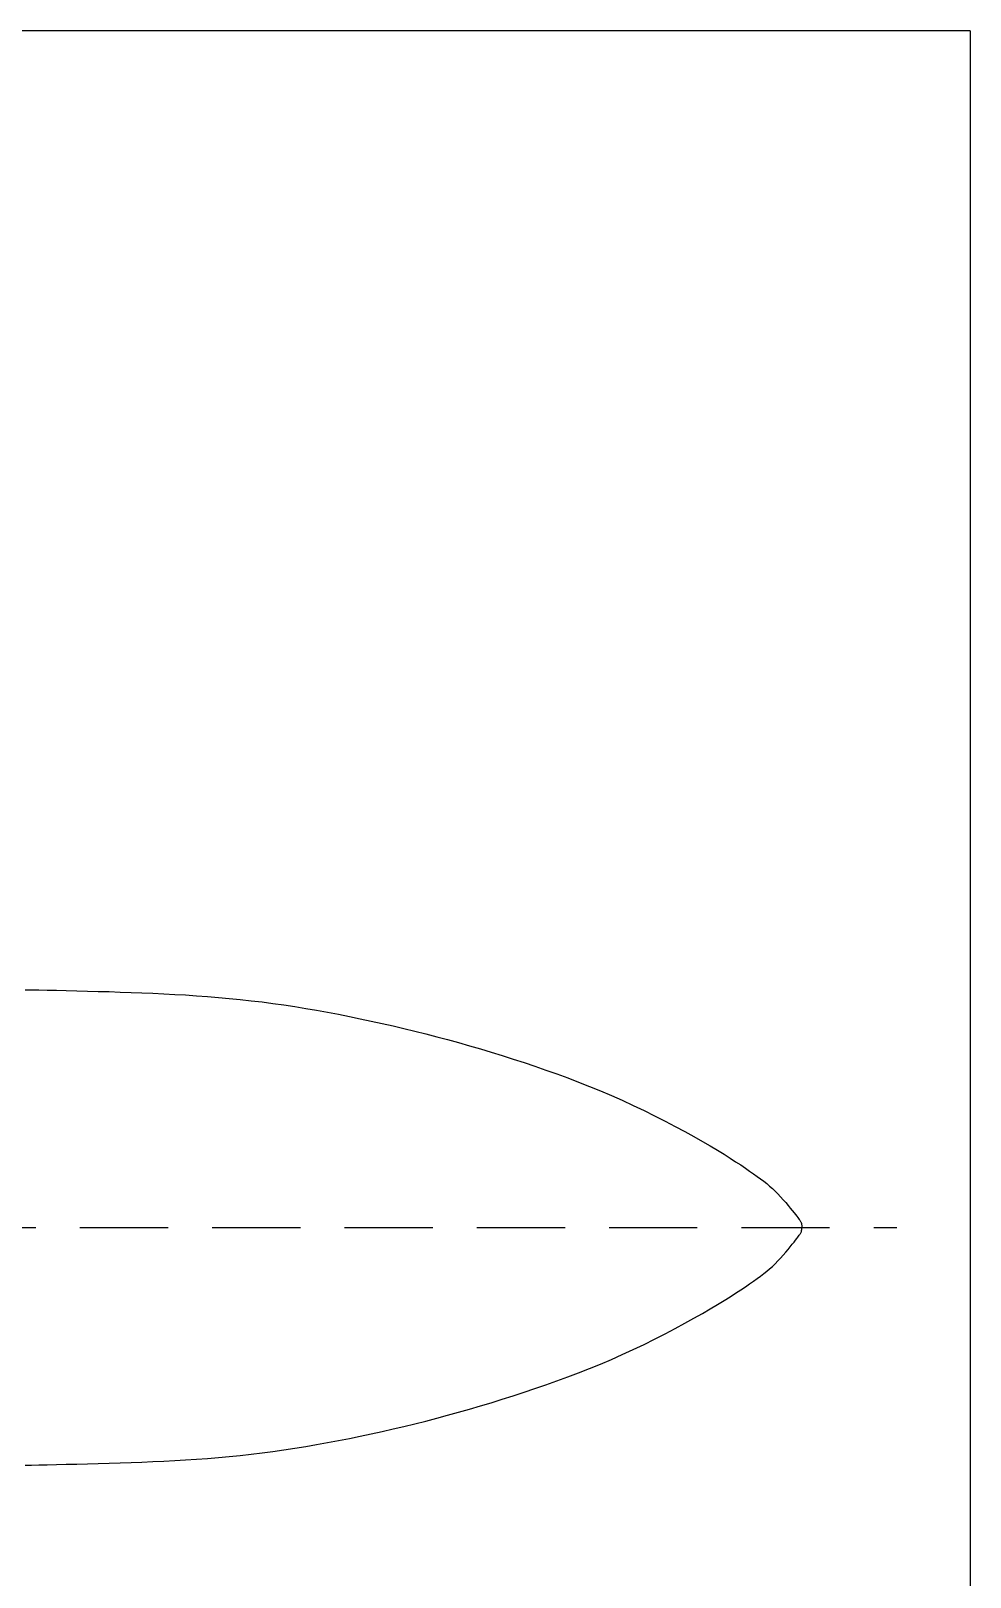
# Model space of a CAD drawing. Extents: x -22909.9 to -22897.8, y -4.7 to 4.1.
# Drawn here: x -22900.486 to -22897.824, y -0.327 to 4.057 of the extents above; entities that cross this region are included whole.
import ezdxf

# ---------------------------------------------------------------- set-up
doc = ezdxf.new("R2010")
doc.units = 0
doc.header["$LTSCALE"] = 0.5
doc.header["$MEASUREMENT"] = 0
doc.linetypes.add('DASHED', pattern=[0.75, 0.5, -0.25])
for name, color, linetype in [('DIB-018', 6, 'CONTINUOUS'), ('DIB-065', 4, 'CONTINUOUS'), ('FORMATO', 7, 'CONTINUOUS')]:
    doc.layers.add(name, color=color, linetype=linetype)

msp = doc.modelspace()

# ---------------------------------------------------------------- linework, layer by layer
at = {"layer": 'DIB-018', "linetype": 'DASHED'}
msp.add_line((-22909.3472, 0.6645), (-22898.0313, 0.6645), dxfattribs=at)
at = {"layer": 'DIB-065'}
for points in [[(-22900.502, 1.3387), (-22900.4844, 1.3383), (-22900.4634, 1.3379), (-22900.4397, 1.3374), (-22900.4135, 1.3369), (-22900.3855, 1.3362), (-22900.3561, 1.3355), (-22900.3257, 1.3348), (-22900.2948, 1.334), (-22900.2639, 1.3331), (-22900.2329, 1.3321), (-22900.202, 1.3311), (-22900.1711, 1.3299), (-22900.1401, 1.3286), (-22900.1092, 1.3272), (-22900.0782, 1.3255), (-22900.0473, 1.3237), (-22900.0164, 1.3216), (-22899.9854, 1.3194), (-22899.9545, 1.3168), (-22899.9236, 1.314), (-22899.8926, 1.3109), (-22899.8617, 1.3075), (-22899.8307, 1.3038), (-22899.7998, 1.2998), (-22899.7689, 1.2954), (-22899.7379, 1.2907), (-22899.707, 1.2856), (-22899.6761, 1.2803), (-22899.6451, 1.2747), (-22899.6142, 1.2688), (-22899.5832, 1.2626), (-22899.5523, 1.2563), (-22899.5214, 1.2497), (-22899.4904, 1.2429), (-22899.4595, 1.2359), (-22899.4286, 1.2286), (-22899.3976, 1.2211), (-22899.3667, 1.2134), (-22899.3357, 1.2054), (-22899.3048, 1.1972), (-22899.2739, 1.1887), (-22899.2429, 1.1799), (-22899.212, 1.1708), (-22899.1811, 1.1615), (-22899.1501, 1.1519), (-22899.1192, 1.142), (-22899.0882, 1.1319), (-22899.0573, 1.1215), (-22899.0264, 1.1108), (-22898.9954, 1.0998), (-22898.9645, 1.0884), (-22898.9336, 1.0767), (-22898.9026, 1.0645), (-22898.8717, 1.0519), (-22898.8407, 1.0387), (-22898.8098, 1.025), (-22898.7789, 1.0107), (-22898.7483, 0.996), (-22898.7181, 0.9811), (-22898.6886, 0.966), (-22898.6602, 0.9511), (-22898.6329, 0.9364), (-22898.6071, 0.9222), (-22898.5829, 0.9085), (-22898.5607, 0.8956), (-22898.5402, 0.8834), (-22898.5215, 0.8719), (-22898.5043, 0.8611), (-22898.4886, 0.851), (-22898.4742, 0.8416), (-22898.461, 0.8327), (-22898.4489, 0.8244), (-22898.4377, 0.8167), (-22898.4274, 0.8094), (-22898.4179, 0.8024), (-22898.4089, 0.7956), (-22898.4004, 0.7888), (-22898.3923, 0.7819), (-22898.3844, 0.7749), (-22898.3767, 0.7674), (-22898.369, 0.7596), (-22898.3613, 0.7514), (-22898.3539, 0.7431), (-22898.3468, 0.7349), (-22898.34, 0.7269), (-22898.3338, 0.7193), (-22898.3281, 0.7123), (-22898.3231, 0.7061), (-22898.3189, 0.7008), (-22898.3153, 0.6963), (-22898.3124, 0.6926), (-22898.31, 0.6895), (-22898.3081, 0.6869), (-22898.3066, 0.6848), (-22898.3054, 0.683), (-22898.3045, 0.6814), (-22898.3037, 0.68), (-22898.3031, 0.6787), (-22898.3026, 0.6775), (-22898.3022, 0.6764), (-22898.3019, 0.6754), (-22898.3017, 0.6744), (-22898.3016, 0.6734), (-22898.3015, 0.6724), (-22898.3014, 0.6714), (-22898.3014, 0.6705), (-22898.3014, 0.6695), (-22898.3014, 0.6685), (-22898.3014, 0.6675), (-22898.3014, 0.6665), (-22898.3013, 0.6655), (-22898.3013, 0.6645)], [(-22900.502, -0.0097), (-22900.4844, -0.0093), (-22900.4634, -0.0089), (-22900.4397, -0.0084), (-22900.4135, -0.0078), (-22900.3855, -0.0072), (-22900.3561, -0.0065), (-22900.3257, -0.0057), (-22900.2948, -0.0049), (-22900.2639, -0.0041), (-22900.2329, -0.0031), (-22900.202, -0.0021), (-22900.1711, -0.0009), (-22900.1401, 0.0004), (-22900.1092, 0.0019), (-22900.0782, 0.0035), (-22900.0473, 0.0053), (-22900.0164, 0.0074), (-22899.9854, 0.0097), (-22899.9545, 0.0122), (-22899.9236, 0.015), (-22899.8926, 0.0181), (-22899.8617, 0.0215), (-22899.8307, 0.0252), (-22899.7998, 0.0293), (-22899.7689, 0.0337), (-22899.7379, 0.0384), (-22899.707, 0.0434), (-22899.6761, 0.0488), (-22899.6451, 0.0544), (-22899.6142, 0.0603), (-22899.5832, 0.0664), (-22899.5523, 0.0728), (-22899.5214, 0.0793), (-22899.4904, 0.0861), (-22899.4595, 0.0932), (-22899.4286, 0.1004), (-22899.3976, 0.1079), (-22899.3667, 0.1156), (-22899.3357, 0.1236), (-22899.3048, 0.1319), (-22899.2739, 0.1404), (-22899.2429, 0.1492), (-22899.212, 0.1582), (-22899.1811, 0.1675), (-22899.1501, 0.1771), (-22899.1192, 0.187), (-22899.0882, 0.1971), (-22899.0573, 0.2075), (-22899.0264, 0.2182), (-22898.9954, 0.2292), (-22898.9645, 0.2406), (-22898.9336, 0.2524), (-22898.9026, 0.2645), (-22898.8717, 0.2772), (-22898.8407, 0.2904), (-22898.8098, 0.3041), (-22898.7789, 0.3183), (-22898.7483, 0.333), (-22898.7181, 0.348), (-22898.6886, 0.363), (-22898.6602, 0.378), (-22898.6329, 0.3926), (-22898.6071, 0.4069), (-22898.5829, 0.4205), (-22898.5607, 0.4335), (-22898.5402, 0.4457), (-22898.5215, 0.4571), (-22898.5043, 0.4679), (-22898.4886, 0.478), (-22898.4742, 0.4875), (-22898.461, 0.4963), (-22898.4489, 0.5046), (-22898.4377, 0.5124), (-22898.4274, 0.5196), (-22898.4179, 0.5266), (-22898.4089, 0.5335), (-22898.4004, 0.5402), (-22898.3923, 0.5471), (-22898.3844, 0.5542), (-22898.3767, 0.5616), (-22898.369, 0.5695), (-22898.3613, 0.5776), (-22898.3539, 0.5859), (-22898.3468, 0.5941), (-22898.34, 0.6021), (-22898.3338, 0.6097), (-22898.3281, 0.6167), (-22898.3231, 0.6229), (-22898.3189, 0.6283), (-22898.3153, 0.6328), (-22898.3124, 0.6365), (-22898.31, 0.6396), (-22898.3081, 0.6422), (-22898.3066, 0.6443), (-22898.3054, 0.6461), (-22898.3045, 0.6476), (-22898.3037, 0.649), (-22898.3031, 0.6503), (-22898.3026, 0.6515), (-22898.3022, 0.6526), (-22898.3019, 0.6537), (-22898.3017, 0.6547), (-22898.3016, 0.6556), (-22898.3015, 0.6566), (-22898.3014, 0.6576), (-22898.3014, 0.6586), (-22898.3014, 0.6596), (-22898.3014, 0.6606), (-22898.3014, 0.6616), (-22898.3014, 0.6626), (-22898.3013, 0.6636), (-22898.3013, 0.6645)]]:
    msp.add_lwpolyline(points, dxfattribs=at)
at = {"layer": 'FORMATO', "color": 2}
for q in [(-22909.8925, 4.0574), (-22897.8242, -4.7112)]:
    msp.add_line((-22897.8242, 4.0574), q, dxfattribs=at)

doc.saveas('drawing.dxf')
